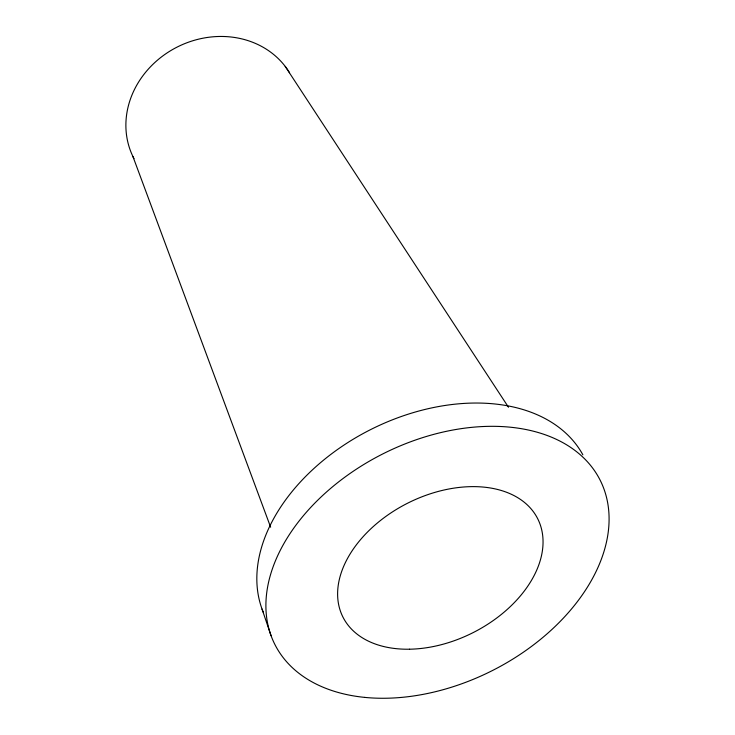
<?xml version="1.0" encoding="UTF-8"?>
<svg xmlns="http://www.w3.org/2000/svg" width="735" height="735" viewBox="0 0 735 735"><rect width="100%" height="100%" fill="white"/><g stroke="black" fill="none" stroke-linecap="round" stroke-linejoin="round"><path stroke-width="1.1" d="M285.217 66.407L508.491 407.245M132.962 156.61L270.645 527.216M262.037 609.067L271.05 635.646M133.99 158.65A88.907 79.132 -26.8 0 1 173.956 48.758A88.907 79.132 -26.8 0 1 289.553 72.728M263.268 612.237A178.274 120.981 -26.8 0 1 372.847 428.487A178.274 120.981 -26.8 0 1 582.864 454.809M364.698 697.386A182.206 121.394 -26.8 0 0 608.461 508.142A182.206 121.394 -26.8 0 0 339.313 481.351A182.206 121.394 -26.8 0 0 364.698 697.386M409.588 649.207A109.092 72.526 -26.8 0 0 540.583 525.755A109.092 72.526 -26.8 0 0 370.826 528.814A109.092 72.526 -26.8 0 0 409.588 649.207"/></g></svg>
